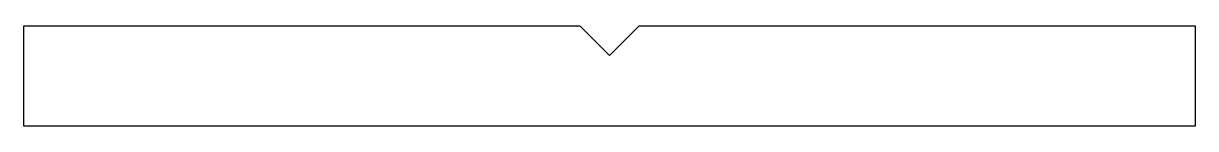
# Model space of a CAD drawing. Extents: x 389.4 to 409.4, y 663.5 to 665.2.
import ezdxf

# ---------------------------------------------------------------- set-up
doc = ezdxf.new("R2010")
doc.units = 0
doc.layers.get('0').update_dxf_attribs({"linetype": 'CONTINUOUS'})

msp = doc.modelspace()

# ---------------------------------------------------------------- linework, layer by layer
at = {"color": 0}
msp.add_lwpolyline([(398.933, 665.172), (389.433, 665.172), (389.433, 663.472), (409.433, 663.472), (409.433, 665.172), (399.933, 665.172), (399.433, 664.672)], close=True, dxfattribs=at)

doc.saveas('drawing.dxf')
